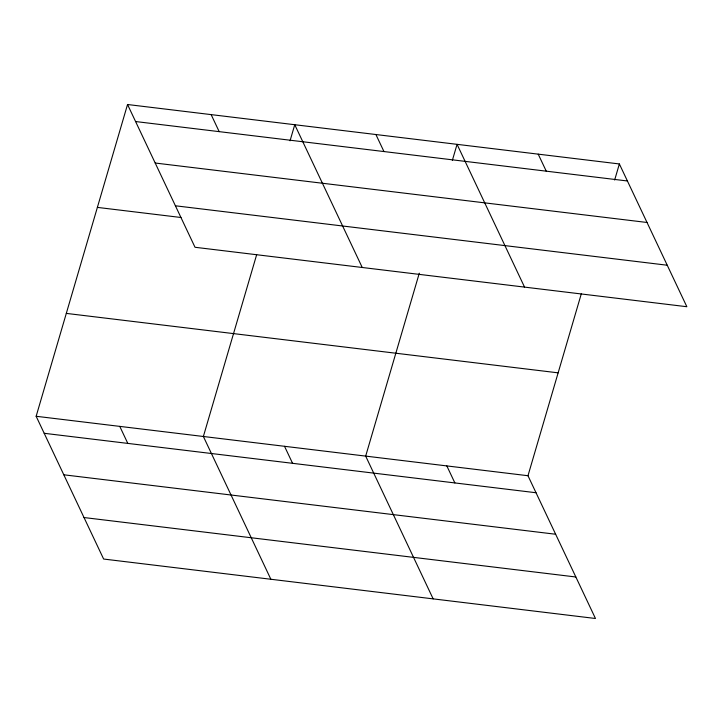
<?xml version="1.0" encoding="UTF-8"?>
<svg xmlns="http://www.w3.org/2000/svg" width="723" height="723" viewBox="0 0 723 723"><rect width="100%" height="100%" fill="white"/><g stroke="black" fill="none" stroke-linecap="round" stroke-linejoin="round"><path stroke-width="1.08" d="M581.283 293.881L527.98 475.725L595.463 618.49L103.633 559.042L36.15 416.276L127.537 104.51L619.367 163.958L686.85 306.724L195.02 247.275L127.537 104.51M256.674 254.65L203.371 436.484L270.854 579.25M290.04 140.804L294.758 124.727L362.241 267.492M419.295 273.186L365.675 456.105L433.158 598.87M452.345 160.416L457.063 144.338L524.546 287.103M614.649 180.036L619.367 163.958M135.581 121.536L627.41 180.976M155.192 163.027L647.022 222.476M175.4 205.784L667.239 265.224M97.379 207.393L180.985 217.496M66.308 313.393L558.138 372.842M36.15 416.276L527.98 475.725M44.193 433.294L536.032 492.743M63.814 474.794L555.644 534.243M84.022 517.541L575.851 576.99M538.21 154.153L546.263 171.17M375.906 134.532L383.958 151.55M446.832 465.91L454.875 482.937M211.143 114.623L219.186 131.64M284.528 446.299L292.571 463.316M119.765 426.38L127.808 443.407"/></g></svg>
